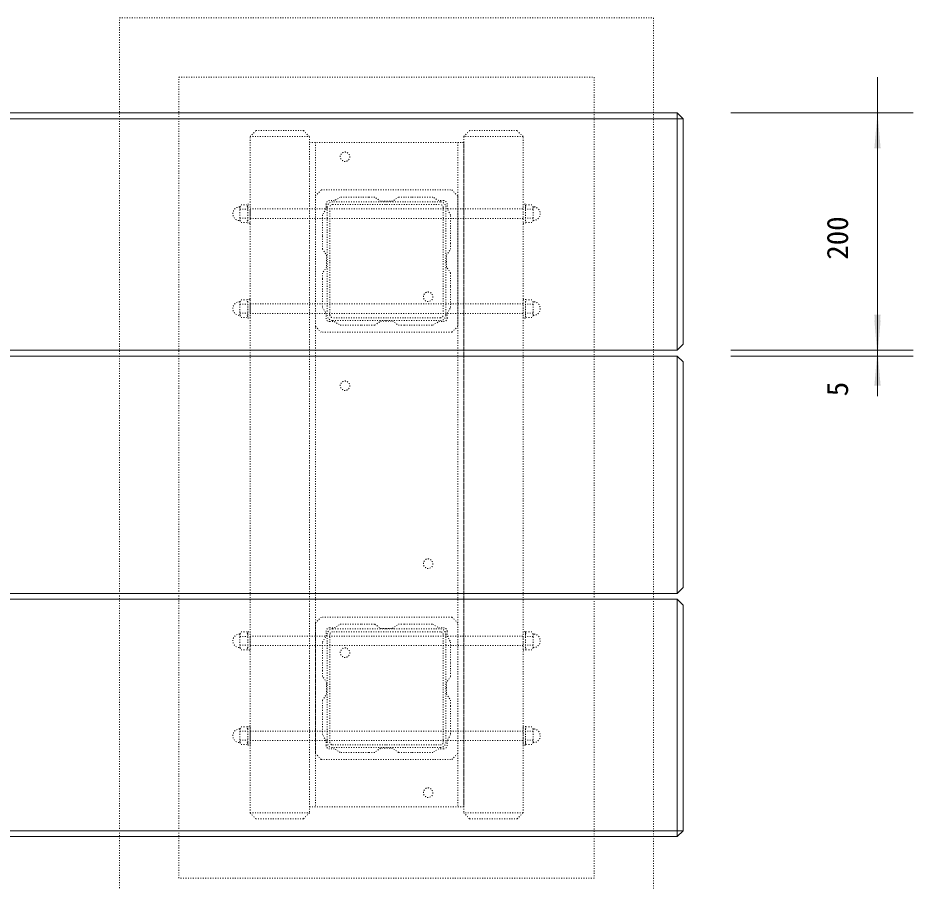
# Model space of a CAD drawing. Units: millimetres, scale not verified. Extents: x -2925 to 2925, y -2062 to 2062.
# Drawn here: x -981 to -226, y -1308 to -581 of the extents above; entities that cross this region are included whole.
import ezdxf
from ezdxf.enums import TextEntityAlignment as Align

# ---------------------------------------------------------------- set-up
doc = ezdxf.new("R2010")
doc.units = ezdxf.units.MM
doc.header["$LTSCALE"] = 10
doc.linetypes.add('USER5', pattern=[0.208282, 0.069427, -0.138855])
doc.layers.add('0-1_IMPORTED', color=30, linetype='Continuous', lineweight=18)
doc.styles.add('ＭＳ ゴシック', font='')
doc.styles.get('ＭＳ ゴシック').set_extended_font_data('MS Gothic')

msp = doc.modelspace()

# ---------------------------------------------------------------- linework, layer by layer
at = {"layer": '0-1_IMPORTED', "color": 1}
for p, q in [((-256.4, -631), (-256.4, -661)), ((-380.06, -661), (-226.4, -661)), ((-256.4, -661), (-256.4, -861)), ((-256.4, -831), (-256.4, -861)), ((-380.06, -861), (-226.4, -861)), ((-380.06, -861), (-226.4, -861)), ((-380.06, -866), (-226.4, -866)), ((-256.4, -861), (-256.4, -891)), ((-256.4, -861), (-256.4, -866)), ((-256.4, -866), (-256.4, -896)), ((-256.4, -866), (-256.4, -899.87))]:
    msp.add_line(p, q, dxfattribs=at)
at = {"layer": '0-1_IMPORTED'}
for p, q in [((-425.06, -661), (-425.06, -861)), ((-1920.06, -666), (-420.06, -666)), ((-425.06, -866), (-425.06, -1066)), ((-425.06, -1071), (-425.06, -1271)), ((-420.06, -1266), (-1920.06, -1266))]:
    msp.add_line(p, q, dxfattribs=at)
at = {"layer": '0-1_IMPORTED', "linetype": 'USER5'}
for p, q in [((-785.06, -681), (-735.06, -681)), ((-555.06, -681), (-605.06, -681)), ((-793.56, -740.25), (-792.55, -738.5)), ((-792.55, -738.5), (-788.07, -738.5)), ((-787.06, -740.25), (-788.07, -738.5)), ((-670.06, -736), (-715.46, -736)), ((-624.66, -736), (-670.06, -736)), ((-553.06, -740.25), (-552.05, -738.5)), ((-547.57, -738.5), (-552.05, -738.5)), ((-546.56, -740.25), (-547.57, -738.5)), ((-793.81, -740.25), (-793.56, -740.25)), ((-793.56, -751.75), (-793.56, -740.25)), ((-793.56, -742.26), (-787.06, -742.26)), ((-787.06, -751.75), (-787.06, -740.25)), ((-553.06, -751.75), (-553.06, -740.25)), ((-546.56, -742.26), (-553.06, -742.26)), ((-546.31, -740.25), (-546.56, -740.25)), ((-546.56, -751.75), (-546.56, -740.25)), ((-793.81, -751.75), (-793.56, -751.75)), ((-793.56, -749.74), (-787.06, -749.74)), ((-793.56, -751.75), (-792.55, -753.5)), ((-792.55, -753.5), (-788.07, -753.5)), ((-787.06, -751.75), (-788.07, -753.5)), ((-546.56, -749.74), (-553.06, -749.74)), ((-553.06, -751.75), (-552.05, -753.5)), ((-547.57, -753.5), (-552.05, -753.5)), ((-546.56, -751.75), (-547.57, -753.5)), ((-546.31, -751.75), (-546.56, -751.75)), ((-793.81, -820.25), (-793.56, -820.25)), ((-793.56, -820.25), (-792.55, -818.5)), ((-793.56, -820.25), (-793.56, -831.75)), ((-792.55, -818.5), (-788.07, -818.5)), ((-787.06, -820.25), (-788.07, -818.5)), ((-787.06, -820.25), (-787.06, -831.75)), ((-553.06, -820.25), (-552.05, -818.5)), ((-553.06, -820.25), (-553.06, -831.75)), ((-547.57, -818.5), (-552.05, -818.5)), ((-546.56, -820.25), (-547.57, -818.5)), ((-546.31, -820.25), (-546.56, -820.25)), ((-546.56, -820.25), (-546.56, -831.75)), ((-793.56, -822.26), (-787.06, -822.26)), ((-546.56, -822.26), (-553.06, -822.26)), ((-793.81, -831.75), (-793.56, -831.75)), ((-793.56, -829.74), (-787.06, -829.74)), ((-793.56, -831.75), (-792.55, -833.5)), ((-792.55, -833.5), (-788.07, -833.5)), ((-787.06, -831.75), (-788.07, -833.5)), ((-546.56, -829.74), (-553.06, -829.74)), ((-553.06, -831.75), (-552.05, -833.5)), ((-547.57, -833.5), (-552.05, -833.5)), ((-546.56, -831.75), (-547.57, -833.5)), ((-546.31, -831.75), (-546.56, -831.75)), ((-793.81, -1100.25), (-793.56, -1100.25)), ((-793.56, -1100.25), (-792.55, -1098.5)), ((-793.56, -1111.75), (-793.56, -1100.25)), ((-792.55, -1098.5), (-788.07, -1098.5)), ((-787.06, -1100.25), (-788.07, -1098.5)), ((-787.06, -1111.75), (-787.06, -1100.25)), ((-553.06, -1100.25), (-552.05, -1098.5)), ((-553.06, -1111.75), (-553.06, -1100.25)), ((-547.57, -1098.5), (-552.05, -1098.5)), ((-546.56, -1100.25), (-547.57, -1098.5)), ((-546.31, -1100.25), (-546.56, -1100.25)), ((-546.56, -1111.75), (-546.56, -1100.25)), ((-793.56, -1102.26), (-787.06, -1102.26)), ((-546.56, -1102.26), (-553.06, -1102.26)), ((-793.81, -1111.75), (-793.56, -1111.75)), ((-793.56, -1109.74), (-787.06, -1109.74)), ((-793.56, -1111.75), (-792.55, -1113.5)), ((-792.55, -1113.5), (-788.07, -1113.5)), ((-787.06, -1111.75), (-788.07, -1113.5)), ((-546.56, -1109.74), (-553.06, -1109.74)), ((-553.06, -1111.75), (-552.05, -1113.5)), ((-547.57, -1113.5), (-552.05, -1113.5)), ((-546.56, -1111.75), (-547.57, -1113.5)), ((-546.31, -1111.75), (-546.56, -1111.75)), ((-793.81, -1180.25), (-793.56, -1180.25)), ((-793.56, -1180.25), (-792.55, -1178.5)), ((-793.56, -1180.25), (-793.56, -1191.75)), ((-793.56, -1182.26), (-787.06, -1182.26)), ((-792.55, -1178.5), (-788.07, -1178.5)), ((-787.06, -1180.25), (-788.07, -1178.5)), ((-787.06, -1180.25), (-787.06, -1191.75)), ((-553.06, -1180.25), (-552.05, -1178.5)), ((-553.06, -1180.25), (-553.06, -1191.75)), ((-546.56, -1182.26), (-553.06, -1182.26)), ((-547.57, -1178.5), (-552.05, -1178.5)), ((-546.56, -1180.25), (-547.57, -1178.5)), ((-546.31, -1180.25), (-546.56, -1180.25)), ((-546.56, -1180.25), (-546.56, -1191.75)), ((-793.81, -1191.75), (-793.56, -1191.75)), ((-793.56, -1189.74), (-787.06, -1189.74)), ((-793.56, -1191.75), (-792.55, -1193.5)), ((-787.06, -1191.75), (-788.07, -1193.5)), ((-546.56, -1189.74), (-553.06, -1189.74)), ((-553.06, -1191.75), (-552.05, -1193.5)), ((-546.56, -1191.75), (-547.57, -1193.5)), ((-546.31, -1191.75), (-546.56, -1191.75)), ((-792.55, -1193.5), (-788.07, -1193.5)), ((-670.06, -1196), (-715.46, -1196)), ((-624.66, -1196), (-670.06, -1196)), ((-547.57, -1193.5), (-552.05, -1193.5)), ((-785.06, -1251), (-735.06, -1251)), ((-555.06, -1251), (-605.06, -1251))]:
    msp.add_line(p, q, dxfattribs=at)
for points in [[(-895.06, -581), (-445.06, -581), (-445.06, -1356), (-895.06, -1356)], [(-845.06, -631), (-495.06, -631), (-495.06, -1306), (-845.06, -1306)], [(-780.06, -676), (-740.06, -676), (-735.06, -681), (-735.06, -1251), (-740.06, -1256), (-780.06, -1256), (-785.06, -1251), (-785.06, -681)], [(-560.06, -676), (-600.06, -676), (-605.06, -681), (-605.06, -1251), (-600.06, -1256), (-560.06, -1256), (-555.06, -1251), (-555.06, -681)], [(-735.06, -686), (-605.06, -686), (-605.06, -1246), (-735.06, -1246)], [(-735.06, -686), (-730.06, -686), (-730.06, -1246), (-735.06, -1246)], [(-605.06, -686), (-610.06, -686), (-610.06, -1246), (-605.06, -1246)], [(-615.06, -726), (-610.06, -731), (-610.06, -841), (-615.06, -846), (-725.06, -846), (-730.06, -841), (-730.06, -731), (-725.06, -726)], [(-785.06, -754), (-787.06, -754), (-787.06, -738), (-785.06, -738)], [(-555.06, -754), (-553.06, -754), (-553.06, -738), (-555.06, -738)], [(-555.06, -750), (-785.06, -750), (-785.06, -742), (-555.06, -742)], [(-785.06, -818), (-787.06, -818), (-787.06, -834), (-785.06, -834)], [(-555.06, -822), (-785.06, -822), (-785.06, -830), (-555.06, -830)], [(-555.06, -818), (-553.06, -818), (-553.06, -834), (-555.06, -834)], [(-615.06, -1206), (-610.06, -1201), (-610.06, -1091), (-615.06, -1086), (-725.06, -1086), (-730.06, -1091), (-730.06, -1201), (-725.06, -1206)], [(-785.06, -1114), (-787.06, -1114), (-787.06, -1098), (-785.06, -1098)], [(-555.06, -1114), (-553.06, -1114), (-553.06, -1098), (-555.06, -1098)], [(-555.06, -1110), (-785.06, -1110), (-785.06, -1102), (-555.06, -1102)], [(-785.06, -1178), (-787.06, -1178), (-787.06, -1194), (-785.06, -1194)], [(-555.06, -1182), (-785.06, -1182), (-785.06, -1190), (-555.06, -1190)], [(-555.06, -1178), (-553.06, -1178), (-553.06, -1194), (-555.06, -1194)]]:
    msp.add_lwpolyline(points, close=True, dxfattribs=at)
at = {"layer": '0-1_IMPORTED'}
for points in [[(-1915.06, -661), (-425.06, -661), (-420.06, -666), (-420.06, -856), (-425.06, -861), (-1915.06, -861), (-1920.06, -856), (-1920.06, -666)], [(-1915.06, -866), (-425.06, -866), (-420.06, -871), (-420.06, -1061), (-425.06, -1066), (-1915.06, -1066), (-1920.06, -1061), (-1920.06, -871)], [(-1915.06, -1071), (-425.06, -1071), (-420.06, -1076), (-420.06, -1266), (-425.06, -1271), (-1915.06, -1271), (-1920.06, -1266), (-1920.06, -1076)]]:
    msp.add_lwpolyline(points, close=True, dxfattribs=at)
at = {"layer": '0-1_IMPORTED', "linetype": 'USER5'}
for points in [[(-721.06, -738), (-721.06, -742), (-724.06, -747), (-724.06, -765), (-724.06, -771), (-724.06, -776), (-720.56, -781), (-720.56, -791), (-724.06, -796), (-724.06, -801), (-724.06, -807), (-724.06, -825), (-721.06, -830), (-721.06, -834)], [(-622.06, -735), (-626.06, -735), (-631.06, -732), (-649.06, -732), (-655.06, -732), (-660.06, -732), (-665.06, -735.5), (-675.06, -735.5), (-680.06, -732), (-685.06, -732), (-691.06, -732), (-709.06, -732), (-714.06, -735), (-718.06, -735)], [(-715.46, -738.3), (-670.06, -738.3), (-624.66, -738.3)], [(-616.06, -796), (-619.56, -791), (-619.56, -781), (-616.06, -776), (-616.06, -771), (-616.06, -765), (-616.06, -747), (-619.06, -742), (-619.06, -738)], [(-720.06, -740.6), (-720.06, -786), (-720.06, -831.4)], [(-717.76, -831.4), (-717.76, -786), (-717.76, -740.6)], [(-622.36, -740.6), (-622.36, -786), (-622.36, -831.4)], [(-620.06, -831.4), (-620.06, -786), (-620.06, -740.6)], [(-619.06, -834), (-619.06, -830), (-616.06, -825), (-616.06, -807), (-616.06, -801), (-616.06, -796)], [(-718.06, -837), (-714.06, -837), (-709.06, -840), (-691.06, -840), (-685.06, -840), (-680.06, -840), (-675.06, -836.5), (-665.06, -836.5), (-660.06, -840), (-655.06, -840), (-649.06, -840), (-631.06, -840), (-626.06, -837), (-622.06, -837)], [(-624.66, -833.7), (-670.06, -833.7), (-715.46, -833.7)], [(-715.46, -836), (-670.06, -836), (-624.66, -836)], [(-718.06, -1095), (-714.06, -1095), (-709.06, -1092), (-691.06, -1092), (-685.06, -1092), (-680.06, -1092), (-675.06, -1095.5), (-665.06, -1095.5), (-660.06, -1092), (-655.06, -1092), (-649.06, -1092), (-631.06, -1092), (-626.06, -1095), (-622.06, -1095)], [(-721.06, -1194), (-721.06, -1190), (-724.06, -1185), (-724.06, -1167), (-724.06, -1161), (-724.06, -1156), (-720.56, -1151), (-720.56, -1141), (-724.06, -1136), (-724.06, -1131), (-724.06, -1125), (-724.06, -1107), (-721.06, -1102), (-721.06, -1098)], [(-720.06, -1191.4), (-720.06, -1146), (-720.06, -1100.6)], [(-717.76, -1100.6), (-717.76, -1146), (-717.76, -1191.4)], [(-715.46, -1096), (-670.06, -1096), (-624.66, -1096)], [(-624.66, -1098.3), (-670.06, -1098.3), (-715.46, -1098.3)], [(-622.36, -1191.4), (-622.36, -1146), (-622.36, -1100.6)], [(-620.06, -1100.6), (-620.06, -1146), (-620.06, -1191.4)], [(-619.06, -1098), (-619.06, -1102), (-616.06, -1107), (-616.06, -1125), (-616.06, -1131), (-616.06, -1136)], [(-616.06, -1136), (-619.56, -1141), (-619.56, -1151), (-616.06, -1156), (-616.06, -1161), (-616.06, -1167), (-616.06, -1185), (-619.06, -1190), (-619.06, -1194)], [(-622.06, -1197), (-626.06, -1197), (-631.06, -1200), (-649.06, -1200), (-655.06, -1200), (-660.06, -1200), (-665.06, -1196.5), (-675.06, -1196.5), (-680.06, -1200), (-685.06, -1200), (-691.06, -1200), (-709.06, -1200), (-714.06, -1197), (-718.06, -1197)], [(-715.46, -1193.7), (-670.06, -1193.7), (-624.66, -1193.7)]]:
    msp.add_lwpolyline(points, dxfattribs=at)
for centre in [(-705.06, -698), (-635.06, -816), (-705.06, -891), (-635.06, -1041), (-705.06, -1116), (-635.06, -1234)]:
    msp.add_circle(centre, 4, dxfattribs=at)
for centre, radius, start, end in [((-718.06, -738), 3, 90, 180), ((-715.46, -740.6), 4.6, 90, 180), ((-715.46, -740.6), 2.3, 90, 180), ((-624.66, -740.6), 4.6, 360, 90), ((-624.66, -740.6), 2.3, 360, 90), ((-622.06, -738), 3, 0, 90), ((-793.81, -746), 5.75, 90, 270), ((-546.31, -746), 5.75, 270, 90), ((-793.81, -826), 5.75, 90, 270), ((-546.31, -826), 5.75, 270, 90), ((-718.06, -834), 3, 180, 270), ((-715.46, -831.4), 4.6, 180, 270), ((-715.46, -831.4), 2.3, 180, 270), ((-624.66, -831.4), 4.6, 270, 360), ((-624.66, -831.4), 2.3, 270, 360), ((-622.06, -834), 3, 270, 360), ((-793.81, -1106), 5.75, 90, 270), ((-718.06, -1098), 3, 90, 180), ((-715.46, -1100.6), 4.6, 90, 180), ((-715.46, -1100.6), 2.3, 90, 180), ((-624.66, -1100.6), 4.6, 0, 90), ((-624.66, -1100.6), 2.3, 0, 90), ((-622.06, -1098), 3, 0, 90), ((-546.31, -1106), 5.75, 270, 90), ((-793.81, -1186), 5.75, 90, 270), ((-546.31, -1186), 5.75, 270, 90), ((-715.46, -1191.4), 4.6, 180, 270), ((-715.46, -1191.4), 2.3, 180, 270), ((-624.66, -1191.4), 4.6, 270, 360), ((-624.66, -1191.4), 2.3, 270, 360), ((-718.06, -1194), 3, 180, 270), ((-622.06, -1194), 3, 270, 360)]:
    msp.add_arc(centre, radius, start, end, dxfattribs=at)
at = {"layer": '0-1_IMPORTED', "color": 1}
for points in [[(-256.4, -661), (-253.77, -691), (-259.02, -691)], [(-256.4, -861), (-259.02, -831), (-253.77, -831)], [(-256.4, -866), (-259.02, -836), (-253.77, -836)], [(-256.4, -861), (-253.77, -891), (-259.02, -891)]]:
    msp.add_solid(points, dxfattribs=at)

# ---------------------------------------------------------------- texts
at = {"layer": '0-1_IMPORTED', "color": 7, "style": 'ＭＳ ゴシック'}
for s, p in [('200', (-275.84, -784.81)), ('5', (-275.84, -899.87))]:
    msp.add_text(s, height=17.91, rotation=90, dxfattribs=at).set_placement(p, align=Align.BOTTOM_LEFT)

doc.saveas('drawing.dxf')
